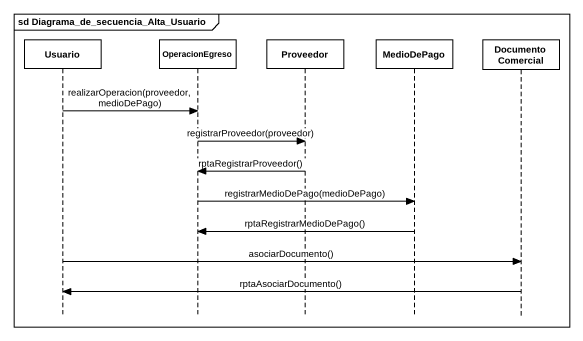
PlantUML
@startuml
mainframe sd Diagrama_de_secuencia_Alta_Usuario
hide footbox
participant Usuario
participant OperacionEgreso
participant Proveedor
participant MedioDePago
participant DocumentoComercial

Usuario -> OperacionEgreso : realizarOperacion(proveedor,medioDePago)
OperacionEgreso -> Proveedor : registrarProveedor(proveedor)
Proveedor -> OperacionEgreso : rptaRegistrarProveedor()
OperacionEgreso -> MedioDePago : registrarMedioDePago(medioDePago)
MedioDePago -> OperacionEgreso : rptaRegistrarMedioDePago()
Usuario -> DocumentoComercial : asociarDocumento()
DocumentoComercial -> Usuario : rptaAsociarDocumento()
@enduml
